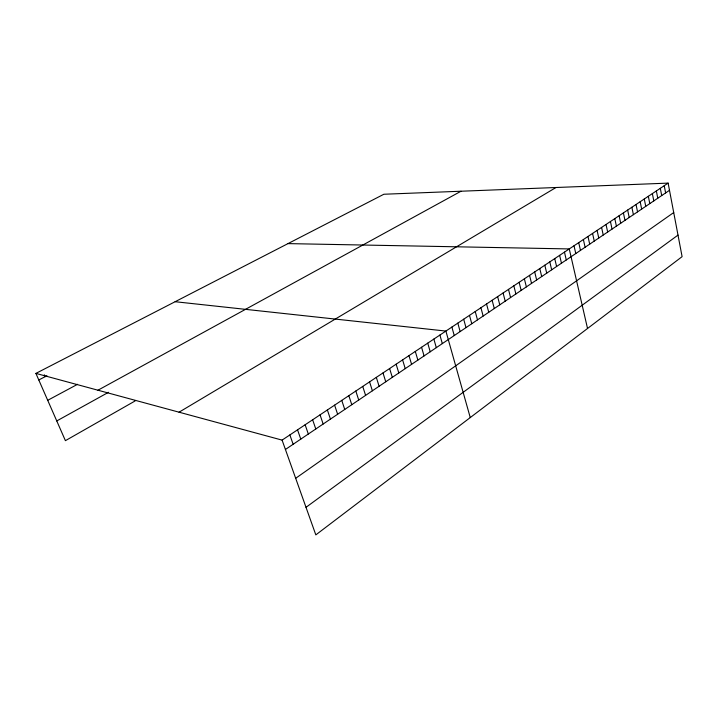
<?xml version="1.0" encoding="UTF-8"?>
<svg xmlns="http://www.w3.org/2000/svg" width="718" height="718" viewBox="0 0 718 718"><rect width="100%" height="100%" fill="white"/><g stroke="black" fill="none" stroke-linecap="round" stroke-linejoin="round"><path stroke-width="1.08" d="M306.003 507.33L678.007 235.1M295.672 478.296L673.717 212.546M285.414 449.486L669.49 190.315M282.084 440.116L668.126 183.117L682.1 256.649L315.821 534.883L282.084 440.116L35.9 373.396L65.41 440.664L135.235 400.877M179.051 412.195L556.001 187.506M56.758 420.945L108.508 392.297M97.962 390.215L461.01 191.221M47.711 400.312L77.562 384.292M38.79 379.975L46.912 375.747M35.9 373.396L383.87 194.246L668.126 183.117M287.981 243.608L569.257 248.931L587.53 328.485M175.129 301.713L445.887 331.07L470.254 417.571M44.301 374.805L45.117 376.681M289.857 434.937L293.141 444.262M297.539 429.822L300.779 439.111M305.132 424.769L308.327 434.022M312.635 419.779L315.785 428.987M320.048 414.842L323.154 424.015M327.372 409.96L330.433 419.106M334.606 405.14L337.631 414.25M341.768 400.384L344.739 409.448M348.84 395.672L351.775 404.71M355.823 391.023L358.722 400.016M362.734 386.419L365.597 395.376M369.573 381.868L372.391 390.798M376.322 377.372L379.104 386.266M383.008 372.929L385.745 381.779M389.605 368.531L392.315 377.354M396.139 364.179L398.804 372.965M402.601 359.88L405.23 368.63M408.982 355.634L411.585 364.349M415.3 351.425L417.867 360.104M421.556 347.261L424.078 355.913M427.731 343.15L430.226 351.766M433.851 339.075L436.311 347.656M439.901 335.055L442.324 343.599M451.882 327.076L454.252 335.557M457.815 323.127L460.148 331.572M463.684 319.214L465.991 327.632M469.491 315.355L471.771 323.737M475.235 311.522L477.488 319.878M480.925 307.735L483.142 316.055M486.553 303.992L488.743 312.276M492.126 300.286L494.289 308.543M497.637 296.615L499.773 304.836M503.094 292.98L505.203 301.174M508.497 289.39L510.57 297.548M513.837 285.827L515.892 293.958M519.132 282.3L521.16 290.404M524.373 278.817L526.375 286.886M529.561 275.362L531.535 283.404M534.695 271.942L536.642 279.957M539.774 268.559L541.704 276.538M544.809 265.211L546.721 273.154M549.8 261.89L551.675 269.806M554.736 258.606L556.594 266.495M559.618 255.348L561.458 263.21M564.465 252.126L566.278 259.961M574.014 245.771L575.782 253.544M578.717 242.639L580.467 250.385M583.375 239.534L585.107 247.252M587.988 236.464L589.702 244.156M592.565 233.413L594.253 241.086M597.098 230.397L598.758 238.044M601.585 227.418L603.228 235.028M606.028 224.456L607.661 232.04M610.435 221.521L612.041 229.078M614.805 218.613L616.394 226.143M619.122 215.732L620.702 223.235M623.412 212.878L624.965 220.354M627.658 210.051L629.201 217.5M631.867 207.251L633.393 214.673M636.04 204.468L637.539 211.873M644.279 198.994L645.742 206.335M640.178 201.722L641.659 209.091M648.336 196.283L649.79 203.607M652.366 193.609L653.793 200.905M656.36 190.952L657.769 198.222M660.309 188.313L661.709 195.565M664.231 185.702L665.622 192.927"/></g></svg>
